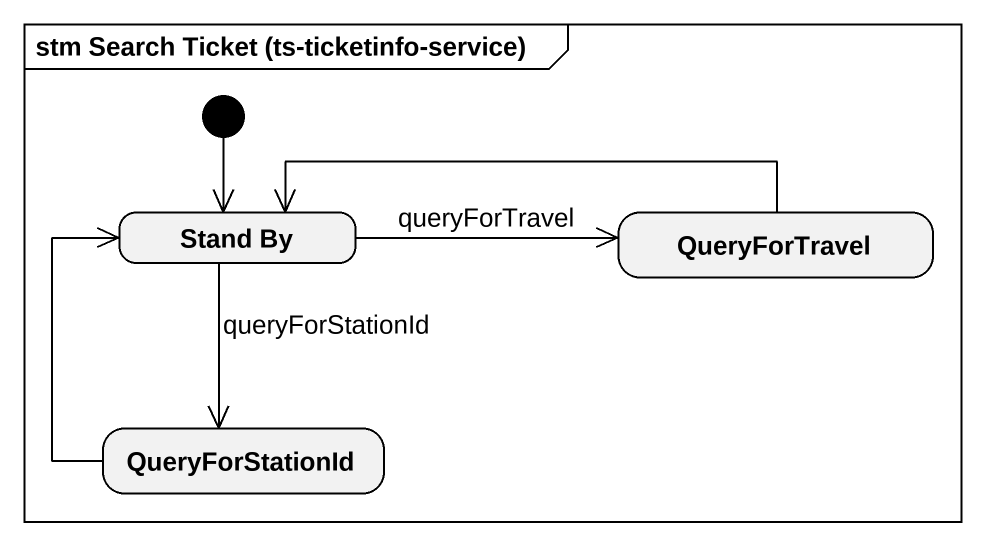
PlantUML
@startuml
mainframe stm Search Ticket (ts-ticketinfo-service)
hide empty description
state "Stand By" as Stand_By
state QueryForTravel
state QueryForStationId
[*] --> Stand_By
Stand_By -right-> QueryForTravel : queryForTravel
Stand_By --> QueryForStationId : queryForStationId
QueryForTravel -left-> Stand_By
QueryForStationId -up-> Stand_By
@enduml
